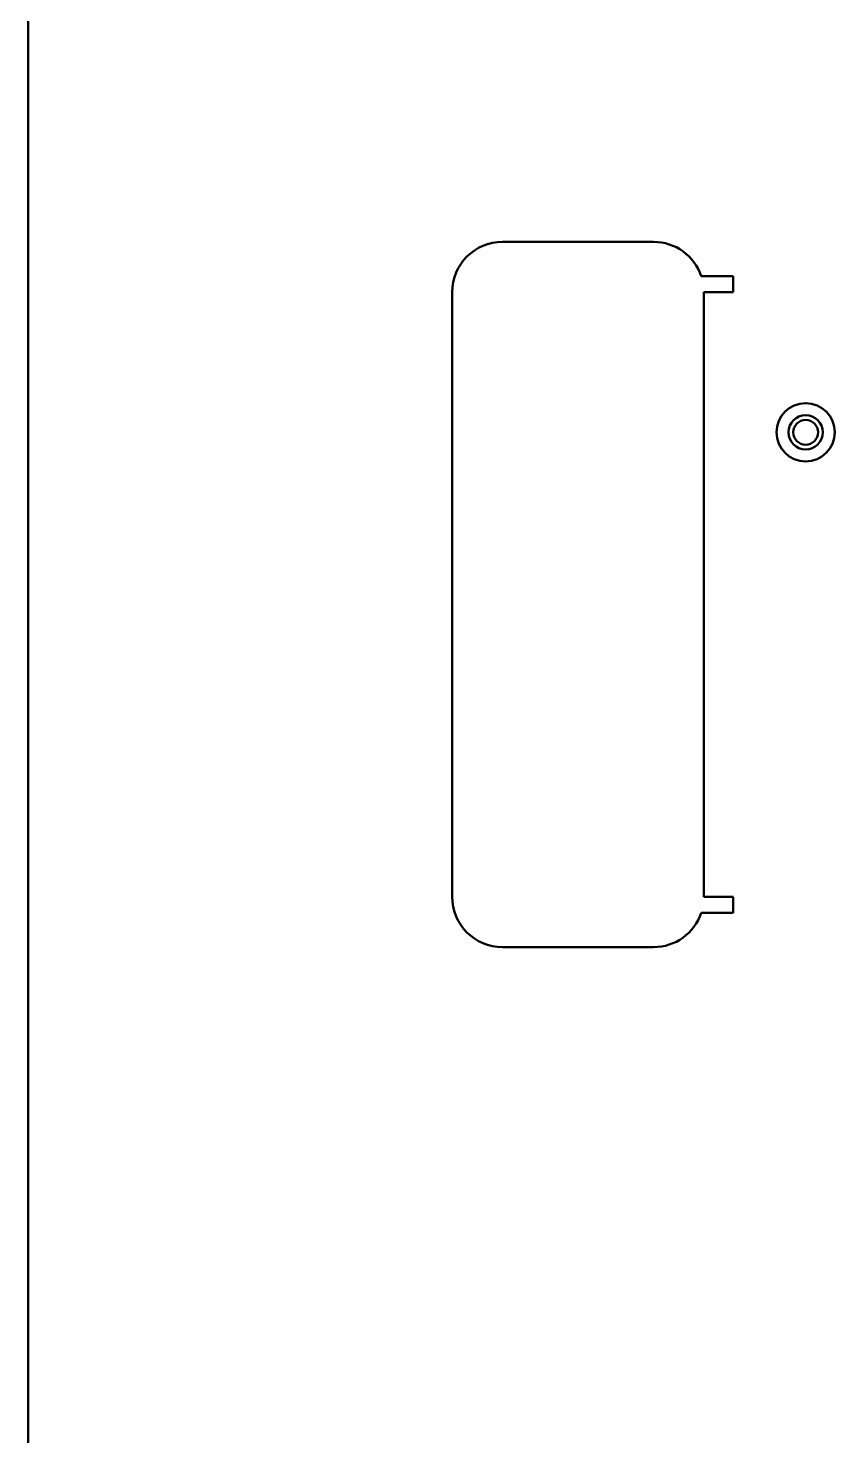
# Model space of a CAD drawing. Header units: millimetres. Extents: x 2121 to 4904, y 892 to 1933.
# Drawn here: x 2643.6 to 2723.7, y 1420.8 to 1560.5 of the extents above; entities that cross this region are included whole.
import ezdxf

# ---------------------------------------------------------------- set-up
doc = ezdxf.new("R2010")
doc.units = ezdxf.units.MM
doc.header["$LTSCALE"] = 1.8
doc.layers.add('외형선(ISO)', color=7, linetype='Continuous', lineweight=50)

msp = doc.modelspace()

# ---------------------------------------------------------------- linework, layer by layer
at = {"layer": '외형선(ISO)', "color": 7}
for p, q in [((2643.618, 1313.495), (2643.618, 1664.295)), ((2690.718, 1539.295), (2705.718, 1539.295)), ((2710.455, 1535.895), (2713.618, 1535.895)), ((2713.618, 1535.895), (2713.618, 1534.295)), ((2685.718, 1474.295), (2685.718, 1534.295)), ((2710.718, 1474.295), (2710.718, 1534.295)), ((2712.818, 1534.295), (2710.718, 1534.295)), ((2713.618, 1534.295), (2712.818, 1534.295)), ((2710.718, 1474.295), (2712.818, 1474.295)), ((2712.818, 1474.295), (2713.618, 1474.295)), ((2713.618, 1474.295), (2713.618, 1472.695)), ((2713.618, 1472.695), (2710.455, 1472.695)), ((2705.718, 1469.295), (2690.718, 1469.295))]:
    msp.add_line(p, q, dxfattribs=at)
for radius in [2.9, 1.7, 1.23]:
    msp.add_circle((2720.818, 1520.395), radius, dxfattribs=at)
for centre, start, end in [((2690.718, 1534.295), 90, 180), ((2705.718, 1534.295), 18.66292, 90), ((2690.718, 1474.295), 180, 270), ((2705.718, 1474.295), 270, 341.33708)]:
    msp.add_arc(centre, 5, start, end, dxfattribs=at)

doc.saveas('drawing.dxf')
